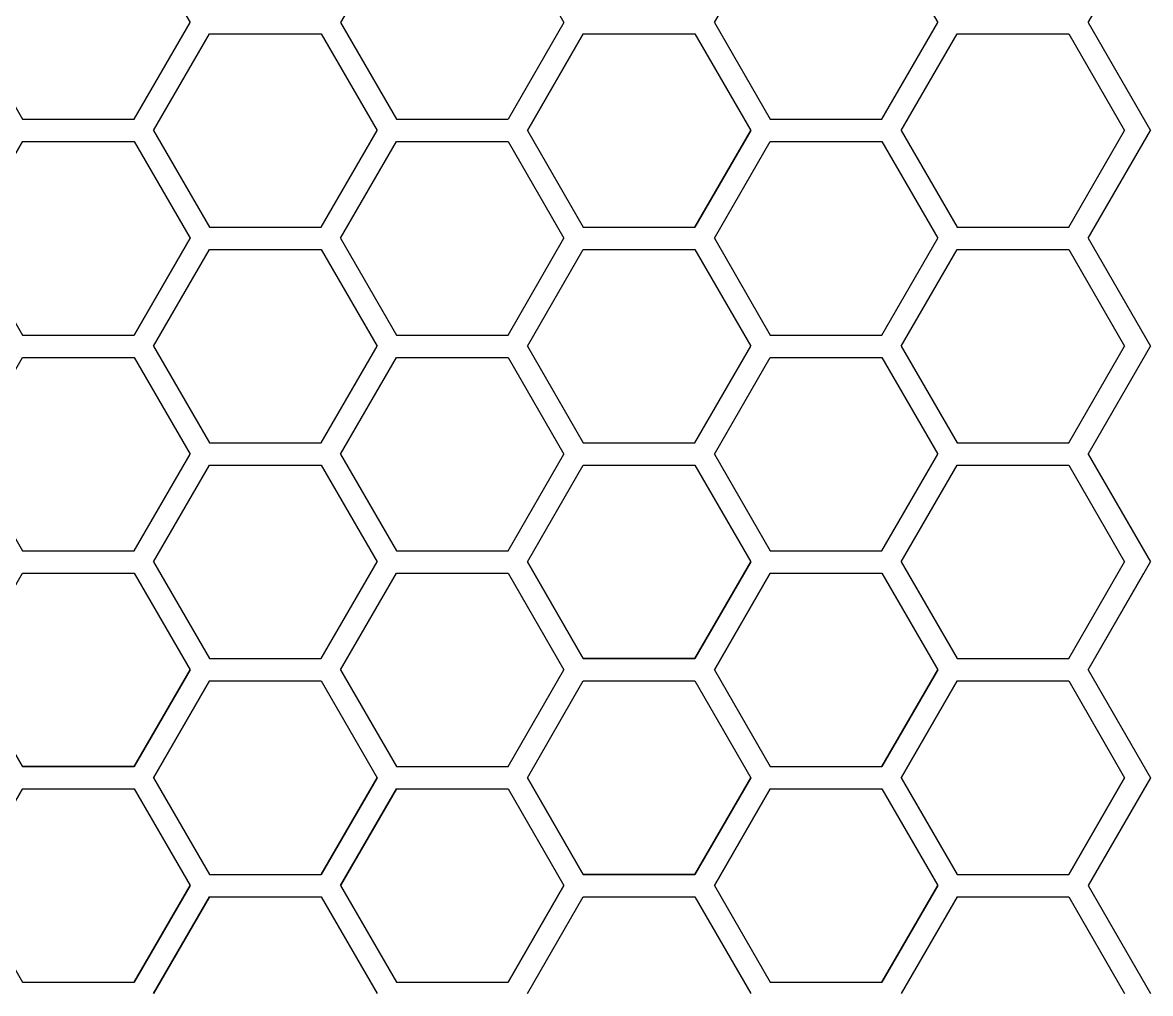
# Model space of a CAD drawing. Header units: millimetres. Extents: x 606 to 1123, y -612 to 146.
# Drawn here: x 921.5 to 1123.4, y -513.8 to -339.9 of the extents above; entities that cross this region are included whole.
import ezdxf

# ---------------------------------------------------------------- set-up
doc = ezdxf.new("R2010")
doc.units = ezdxf.units.MM
doc.layers.get('0').update_dxf_attribs({"linetype": 'CONTINUOUS', "lineweight": 25})

msp = doc.modelspace()

# ---------------------------------------------------------------- linework, layer by layer
for p, q in [((1112.25, -339.95), (1123.41, -320.63)), ((941.47, -322.63), (951.47, -339.95)), ((941.47, -322.63), (951.47, -339.95)), ((941.47, -322.63), (951.47, -339.95)), ((988.4, -322.63), (978.4, -339.95)), ((988.4, -322.63), (978.4, -339.95)), ((988.4, -322.63), (978.4, -339.95)), ((1008.4, -322.63), (1018.4, -339.95)), ((1008.4, -322.63), (1018.4, -339.95)), ((1008.4, -322.63), (1018.4, -339.95)), ((1045.33, -339.95), (1055.33, -322.63)), ((1045.33, -339.95), (1055.33, -322.63)), ((1045.33, -339.95), (1055.33, -322.63)), ((1075.33, -322.63), (1085.33, -339.95)), ((1075.33, -322.63), (1085.33, -339.95)), ((1075.33, -322.63), (1085.33, -339.95)), ((911.47, -339.95), (921.47, -357.27)), ((911.47, -339.95), (921.47, -357.27)), ((911.47, -339.95), (921.47, -357.27)), ((911.47, -339.95), (921.47, -357.27)), ((911.47, -339.95), (921.47, -357.27)), ((911.47, -339.95), (921.47, -357.27)), ((941.47, -357.27), (951.47, -339.95)), ((941.47, -357.27), (951.47, -339.95)), ((941.47, -357.27), (951.47, -339.95)), ((941.47, -357.27), (951.47, -339.95)), ((941.47, -357.27), (951.47, -339.95)), ((941.47, -357.27), (951.47, -339.95)), ((978.4, -339.95), (988.4, -357.27)), ((978.4, -339.95), (988.4, -357.27)), ((978.4, -339.95), (988.4, -357.27)), ((1018.4, -339.95), (1008.4, -357.27)), ((1018.4, -339.95), (1008.4, -357.27)), ((1018.4, -339.95), (1008.4, -357.27)), ((1045.33, -339.95), (1055.33, -357.27)), ((1045.33, -339.95), (1055.33, -357.27)), ((1045.33, -339.95), (1055.33, -357.27)), ((1045.33, -339.95), (1055.33, -357.27)), ((1045.33, -339.95), (1055.33, -357.27)), ((1045.33, -339.95), (1055.33, -357.27)), ((1075.33, -357.27), (1085.33, -339.95)), ((1075.33, -357.27), (1085.33, -339.95)), ((1075.33, -357.27), (1085.33, -339.95)), ((1075.33, -357.27), (1085.33, -339.95)), ((1075.33, -357.27), (1085.33, -339.95)), ((1075.33, -357.27), (1085.33, -339.95)), ((1112.25, -339.95), (1123.41, -359.27)), ((944.93, -359.27), (954.93, -341.95)), ((944.93, -359.27), (954.93, -341.95)), ((944.93, -359.27), (954.93, -341.95)), ((954.93, -341.95), (974.93, -341.95)), ((954.93, -341.95), (974.93, -341.95)), ((954.93, -341.95), (974.93, -341.95)), ((974.93, -341.95), (984.93, -359.27)), ((974.93, -341.95), (984.93, -359.27)), ((974.93, -341.95), (984.93, -359.27)), ((1021.86, -341.95), (1011.86, -359.27)), ((1011.86, -359.27), (1021.86, -341.95)), ((1011.86, -359.27), (1021.86, -341.95)), ((1021.86, -341.95), (1011.86, -359.27)), ((1011.86, -359.27), (1021.86, -341.95)), ((1011.86, -359.27), (1021.86, -341.95)), ((1021.86, -341.95), (1011.86, -359.27)), ((1011.86, -359.27), (1021.86, -341.95)), ((1011.86, -359.27), (1021.86, -341.95)), ((1021.86, -341.95), (1041.86, -341.95)), ((1021.86, -341.95), (1041.86, -341.95)), ((1021.86, -341.95), (1041.86, -341.95)), ((1021.86, -341.95), (1041.86, -341.95)), ((1021.86, -341.95), (1041.86, -341.95)), ((1021.86, -341.95), (1041.86, -341.95)), ((1021.86, -341.95), (1041.86, -341.95)), ((1021.86, -341.95), (1041.86, -341.95)), ((1021.86, -341.95), (1041.86, -341.95)), ((1041.86, -341.95), (1051.86, -359.27)), ((1041.86, -341.95), (1051.86, -359.27)), ((1041.86, -341.95), (1051.86, -359.27)), ((1041.86, -341.95), (1051.86, -359.27)), ((1041.86, -341.95), (1051.86, -359.27)), ((1041.86, -341.95), (1051.86, -359.27)), ((1041.86, -341.95), (1051.86, -359.27)), ((1041.86, -341.95), (1051.86, -359.27)), ((1041.86, -341.95), (1051.86, -359.27)), ((1078.79, -359.27), (1088.79, -341.95)), ((1078.79, -359.27), (1088.79, -341.95)), ((1078.79, -359.27), (1088.79, -341.95)), ((1078.79, -359.27), (1088.79, -341.95)), ((1078.79, -359.27), (1088.79, -341.95)), ((1078.79, -359.27), (1088.79, -341.95)), ((1088.79, -341.95), (1108.79, -341.95)), ((1088.79, -341.95), (1108.79, -341.95)), ((1088.79, -341.95), (1108.79, -341.95)), ((1088.79, -341.95), (1108.79, -341.95)), ((1088.79, -341.95), (1108.79, -341.95)), ((1088.79, -341.95), (1108.79, -341.95)), ((1108.79, -341.95), (1118.79, -359.27)), ((1108.79, -341.95), (1118.79, -359.27)), ((1108.79, -341.95), (1118.79, -359.27)), ((1108.79, -341.95), (1118.79, -359.27)), ((1108.79, -341.95), (1118.79, -359.27)), ((1108.79, -341.95), (1118.79, -359.27)), ((921.47, -357.27), (941.47, -357.27)), ((921.47, -357.27), (941.47, -357.27)), ((921.47, -357.27), (941.47, -357.27)), ((921.47, -357.27), (941.47, -357.27)), ((921.47, -357.27), (941.47, -357.27)), ((921.47, -357.27), (941.47, -357.27)), ((988.4, -357.27), (1008.4, -357.27)), ((988.4, -357.27), (1008.4, -357.27)), ((988.4, -357.27), (1008.4, -357.27)), ((1055.33, -357.27), (1075.33, -357.27)), ((1055.33, -357.27), (1075.33, -357.27)), ((1055.33, -357.27), (1075.33, -357.27)), ((1055.33, -357.27), (1075.33, -357.27)), ((1055.33, -357.27), (1075.33, -357.27)), ((1055.33, -357.27), (1075.33, -357.27)), ((944.93, -359.27), (954.93, -376.59)), ((944.93, -359.27), (954.93, -376.59)), ((944.93, -359.27), (954.93, -376.59)), ((974.93, -376.59), (984.93, -359.27)), ((974.93, -376.59), (984.93, -359.27)), ((974.93, -376.59), (984.93, -359.27)), ((1011.86, -359.27), (1021.86, -376.59)), ((1011.86, -359.27), (1021.86, -376.59)), ((1011.86, -359.27), (1021.86, -376.59)), ((1011.86, -359.27), (1021.86, -376.59)), ((1011.86, -359.27), (1021.86, -376.59)), ((1011.86, -359.27), (1021.86, -376.59)), ((1011.86, -359.27), (1021.86, -376.59)), ((1011.86, -359.27), (1021.86, -376.59)), ((1011.86, -359.27), (1021.86, -376.59)), ((1051.86, -359.27), (1041.86, -376.59)), ((1041.86, -376.59), (1051.86, -359.27)), ((1041.86, -376.59), (1051.86, -359.27)), ((1051.86, -359.27), (1041.86, -376.59)), ((1041.86, -376.59), (1051.86, -359.27)), ((1041.86, -376.59), (1051.86, -359.27)), ((1051.86, -359.27), (1041.86, -376.59)), ((1041.86, -376.59), (1051.86, -359.27)), ((1041.86, -376.59), (1051.86, -359.27)), ((1078.79, -359.27), (1088.79, -376.59)), ((1078.79, -359.27), (1088.79, -376.59)), ((1078.79, -359.27), (1088.79, -376.59)), ((1078.79, -359.27), (1088.79, -376.59)), ((1078.79, -359.27), (1088.79, -376.59)), ((1078.79, -359.27), (1088.79, -376.59)), ((1108.79, -376.59), (1118.79, -359.27)), ((1108.79, -376.59), (1118.79, -359.27)), ((1108.79, -376.59), (1118.79, -359.27)), ((1108.79, -376.59), (1118.79, -359.27)), ((1108.79, -376.59), (1118.79, -359.27)), ((1108.79, -376.59), (1118.79, -359.27)), ((1112.25, -378.59), (1123.41, -359.27)), ((921.47, -361.27), (911.47, -378.59)), ((911.47, -378.59), (921.47, -361.27)), ((911.47, -378.59), (921.47, -361.27)), ((921.47, -361.27), (911.47, -378.59)), ((911.47, -378.59), (921.47, -361.27)), ((911.47, -378.59), (921.47, -361.27)), ((921.47, -361.27), (911.47, -378.59)), ((911.47, -378.59), (921.47, -361.27)), ((911.47, -378.59), (921.47, -361.27)), ((921.47, -361.27), (941.47, -361.27)), ((921.47, -361.27), (941.47, -361.27)), ((921.47, -361.27), (941.47, -361.27)), ((921.47, -361.27), (941.47, -361.27)), ((921.47, -361.27), (941.47, -361.27)), ((921.47, -361.27), (941.47, -361.27)), ((921.47, -361.27), (941.47, -361.27)), ((921.47, -361.27), (941.47, -361.27)), ((921.47, -361.27), (941.47, -361.27)), ((941.47, -361.27), (951.47, -378.59)), ((941.47, -361.27), (951.47, -378.59)), ((941.47, -361.27), (951.47, -378.59)), ((941.47, -361.27), (951.47, -378.59)), ((941.47, -361.27), (951.47, -378.59)), ((941.47, -361.27), (951.47, -378.59)), ((941.47, -361.27), (951.47, -378.59)), ((941.47, -361.27), (951.47, -378.59)), ((941.47, -361.27), (951.47, -378.59)), ((978.4, -378.59), (988.4, -361.27)), ((978.4, -378.59), (988.4, -361.27)), ((978.4, -378.59), (988.4, -361.27)), ((978.4, -378.59), (988.4, -361.27)), ((978.4, -378.59), (988.4, -361.27)), ((978.4, -378.59), (988.4, -361.27)), ((988.4, -361.27), (1008.4, -361.27)), ((988.4, -361.27), (1008.4, -361.27)), ((988.4, -361.27), (1008.4, -361.27)), ((988.4, -361.27), (1008.4, -361.27)), ((988.4, -361.27), (1008.4, -361.27)), ((988.4, -361.27), (1008.4, -361.27)), ((1008.4, -361.27), (1018.4, -378.59)), ((1008.4, -361.27), (1018.4, -378.59)), ((1008.4, -361.27), (1018.4, -378.59)), ((1008.4, -361.27), (1018.4, -378.59)), ((1008.4, -361.27), (1018.4, -378.59)), ((1008.4, -361.27), (1018.4, -378.59)), ((1045.33, -378.59), (1055.33, -361.27)), ((1045.33, -378.59), (1055.33, -361.27)), ((1045.33, -378.59), (1055.33, -361.27)), ((1045.33, -378.59), (1055.33, -361.27)), ((1045.33, -378.59), (1055.33, -361.27)), ((1045.33, -378.59), (1055.33, -361.27)), ((1055.33, -361.27), (1075.33, -361.27)), ((1055.33, -361.27), (1075.33, -361.27)), ((1055.33, -361.27), (1075.33, -361.27)), ((1055.33, -361.27), (1075.33, -361.27)), ((1055.33, -361.27), (1075.33, -361.27)), ((1055.33, -361.27), (1075.33, -361.27)), ((1075.33, -361.27), (1085.33, -378.59)), ((1075.33, -361.27), (1085.33, -378.59)), ((1075.33, -361.27), (1085.33, -378.59)), ((1075.33, -361.27), (1085.33, -378.59)), ((1075.33, -361.27), (1085.33, -378.59)), ((1075.33, -361.27), (1085.33, -378.59)), ((954.93, -376.59), (974.93, -376.59)), ((954.93, -376.59), (974.93, -376.59)), ((954.93, -376.59), (974.93, -376.59)), ((1021.86, -376.59), (1041.86, -376.59)), ((1021.86, -376.59), (1041.86, -376.59)), ((1021.86, -376.59), (1041.86, -376.59)), ((1021.86, -376.59), (1041.86, -376.59)), ((1021.86, -376.59), (1041.86, -376.59)), ((1021.86, -376.59), (1041.86, -376.59)), ((1021.86, -376.59), (1041.86, -376.59)), ((1021.86, -376.59), (1041.86, -376.59)), ((1021.86, -376.59), (1041.86, -376.59)), ((1088.79, -376.59), (1108.79, -376.59)), ((1088.79, -376.59), (1108.79, -376.59)), ((1088.79, -376.59), (1108.79, -376.59)), ((1088.79, -376.59), (1108.79, -376.59)), ((1088.79, -376.59), (1108.79, -376.59)), ((1088.79, -376.59), (1108.79, -376.59)), ((911.47, -378.59), (921.47, -395.91)), ((911.47, -378.59), (921.47, -395.91)), ((911.47, -378.59), (921.47, -395.91)), ((911.47, -378.59), (921.47, -395.91)), ((911.47, -378.59), (921.47, -395.91)), ((911.47, -378.59), (921.47, -395.91)), ((911.47, -378.59), (921.47, -395.91)), ((911.47, -378.59), (921.47, -395.91)), ((911.47, -378.59), (921.47, -395.91)), ((951.47, -378.59), (941.47, -395.91)), ((941.47, -395.91), (951.47, -378.59)), ((941.47, -395.91), (951.47, -378.59)), ((951.47, -378.59), (941.47, -395.91)), ((941.47, -395.91), (951.47, -378.59)), ((941.47, -395.91), (951.47, -378.59)), ((951.47, -378.59), (941.47, -395.91)), ((941.47, -395.91), (951.47, -378.59)), ((941.47, -395.91), (951.47, -378.59)), ((978.4, -378.59), (988.4, -395.91)), ((978.4, -378.59), (988.4, -395.91)), ((978.4, -378.59), (988.4, -395.91)), ((978.4, -378.59), (988.4, -395.91)), ((978.4, -378.59), (988.4, -395.91)), ((978.4, -378.59), (988.4, -395.91)), ((1008.4, -395.91), (1018.4, -378.59)), ((1008.4, -395.91), (1018.4, -378.59)), ((1008.4, -395.91), (1018.4, -378.59)), ((1008.4, -395.91), (1018.4, -378.59)), ((1008.4, -395.91), (1018.4, -378.59)), ((1008.4, -395.91), (1018.4, -378.59)), ((1045.33, -378.59), (1055.33, -395.91)), ((1045.33, -378.59), (1055.33, -395.91)), ((1045.33, -378.59), (1055.33, -395.91)), ((1045.33, -378.59), (1055.33, -395.91)), ((1045.33, -378.59), (1055.33, -395.91)), ((1045.33, -378.59), (1055.33, -395.91)), ((1075.33, -395.91), (1085.33, -378.59)), ((1075.33, -395.91), (1085.33, -378.59)), ((1075.33, -395.91), (1085.33, -378.59)), ((1075.33, -395.91), (1085.33, -378.59)), ((1075.33, -395.91), (1085.33, -378.59)), ((1075.33, -395.91), (1085.33, -378.59)), ((1112.25, -378.59), (1123.41, -397.91)), ((944.93, -397.91), (954.93, -380.59)), ((944.93, -397.91), (954.93, -380.59)), ((944.93, -397.91), (954.93, -380.59)), ((944.93, -397.91), (954.93, -380.59)), ((944.93, -397.91), (954.93, -380.59)), ((944.93, -397.91), (954.93, -380.59)), ((944.93, -397.91), (954.93, -380.59)), ((944.93, -397.91), (954.93, -380.59)), ((944.93, -397.91), (954.93, -380.59)), ((954.93, -380.59), (974.93, -380.59)), ((954.93, -380.59), (974.93, -380.59)), ((954.93, -380.59), (974.93, -380.59)), ((954.93, -380.59), (974.93, -380.59)), ((954.93, -380.59), (974.93, -380.59)), ((954.93, -380.59), (974.93, -380.59)), ((954.93, -380.59), (974.93, -380.59)), ((954.93, -380.59), (974.93, -380.59)), ((954.93, -380.59), (974.93, -380.59)), ((974.93, -380.59), (984.93, -397.91)), ((974.93, -380.59), (984.93, -397.91)), ((974.93, -380.59), (984.93, -397.91)), ((974.93, -380.59), (984.93, -397.91)), ((974.93, -380.59), (984.93, -397.91)), ((974.93, -380.59), (984.93, -397.91)), ((974.93, -380.59), (984.93, -397.91)), ((974.93, -380.59), (984.93, -397.91)), ((974.93, -380.59), (984.93, -397.91)), ((1011.86, -397.91), (1021.86, -380.59)), ((1011.86, -397.91), (1021.86, -380.59)), ((1011.86, -397.91), (1021.86, -380.59)), ((1011.86, -397.91), (1021.86, -380.59)), ((1011.86, -397.91), (1021.86, -380.59)), ((1011.86, -397.91), (1021.86, -380.59)), ((1021.86, -380.59), (1041.86, -380.59)), ((1021.86, -380.59), (1041.86, -380.59)), ((1021.86, -380.59), (1041.86, -380.59)), ((1021.86, -380.59), (1041.86, -380.59)), ((1021.86, -380.59), (1041.86, -380.59)), ((1021.86, -380.59), (1041.86, -380.59)), ((1041.86, -380.59), (1051.86, -397.91)), ((1041.86, -380.59), (1051.86, -397.91)), ((1041.86, -380.59), (1051.86, -397.91)), ((1041.86, -380.59), (1051.86, -397.91)), ((1041.86, -380.59), (1051.86, -397.91)), ((1041.86, -380.59), (1051.86, -397.91)), ((1078.79, -397.91), (1088.79, -380.59)), ((1078.79, -397.91), (1088.79, -380.59)), ((1078.79, -397.91), (1088.79, -380.59)), ((1078.79, -397.91), (1088.79, -380.59)), ((1078.79, -397.91), (1088.79, -380.59)), ((1078.79, -397.91), (1088.79, -380.59)), ((1078.79, -397.91), (1088.79, -380.59)), ((1078.79, -397.91), (1088.79, -380.59)), ((1078.79, -397.91), (1088.79, -380.59)), ((1088.79, -380.59), (1108.79, -380.59)), ((1088.79, -380.59), (1108.79, -380.59)), ((1088.79, -380.59), (1108.79, -380.59)), ((1088.79, -380.59), (1108.79, -380.59)), ((1088.79, -380.59), (1108.79, -380.59)), ((1088.79, -380.59), (1108.79, -380.59)), ((1088.79, -380.59), (1108.79, -380.59)), ((1088.79, -380.59), (1108.79, -380.59)), ((1088.79, -380.59), (1108.79, -380.59)), ((1108.79, -380.59), (1118.79, -397.91)), ((1108.79, -380.59), (1118.79, -397.91)), ((1108.79, -380.59), (1118.79, -397.91)), ((1108.79, -380.59), (1118.79, -397.91)), ((1108.79, -380.59), (1118.79, -397.91)), ((1108.79, -380.59), (1118.79, -397.91)), ((1108.79, -380.59), (1118.79, -397.91)), ((1108.79, -380.59), (1118.79, -397.91)), ((1108.79, -380.59), (1118.79, -397.91)), ((921.47, -395.91), (941.47, -395.91)), ((921.47, -395.91), (941.47, -395.91)), ((921.47, -395.91), (941.47, -395.91)), ((921.47, -395.91), (941.47, -395.91)), ((921.47, -395.91), (941.47, -395.91)), ((921.47, -395.91), (941.47, -395.91)), ((921.47, -395.91), (941.47, -395.91)), ((921.47, -395.91), (941.47, -395.91)), ((921.47, -395.91), (941.47, -395.91)), ((988.4, -395.91), (1008.4, -395.91)), ((988.4, -395.91), (1008.4, -395.91)), ((988.4, -395.91), (1008.4, -395.91)), ((988.4, -395.91), (1008.4, -395.91)), ((988.4, -395.91), (1008.4, -395.91)), ((988.4, -395.91), (1008.4, -395.91)), ((1055.33, -395.91), (1075.33, -395.91)), ((1055.33, -395.91), (1075.33, -395.91)), ((1055.33, -395.91), (1075.33, -395.91)), ((1055.33, -395.91), (1075.33, -395.91)), ((1055.33, -395.91), (1075.33, -395.91)), ((1055.33, -395.91), (1075.33, -395.91)), ((944.93, -397.91), (954.93, -415.23)), ((944.93, -397.91), (954.93, -415.23)), ((944.93, -397.91), (954.93, -415.23)), ((944.93, -397.91), (954.93, -415.23)), ((944.93, -397.91), (954.93, -415.23)), ((944.93, -397.91), (954.93, -415.23)), ((944.93, -397.91), (954.93, -415.23)), ((944.93, -397.91), (954.93, -415.23)), ((944.93, -397.91), (954.93, -415.23)), ((974.93, -415.23), (984.93, -397.91)), ((974.93, -415.23), (984.93, -397.91)), ((974.93, -415.23), (984.93, -397.91)), ((974.93, -415.23), (984.93, -397.91)), ((974.93, -415.23), (984.93, -397.91)), ((974.93, -415.23), (984.93, -397.91)), ((974.93, -415.23), (984.93, -397.91)), ((974.93, -415.23), (984.93, -397.91)), ((974.93, -415.23), (984.93, -397.91)), ((1011.86, -397.91), (1021.86, -415.23)), ((1011.86, -397.91), (1021.86, -415.23)), ((1011.86, -397.91), (1021.86, -415.23)), ((1011.86, -397.91), (1021.86, -415.23)), ((1011.86, -397.91), (1021.86, -415.23)), ((1011.86, -397.91), (1021.86, -415.23)), ((1041.86, -415.23), (1051.86, -397.91)), ((1041.86, -415.23), (1051.86, -397.91)), ((1041.86, -415.23), (1051.86, -397.91)), ((1041.86, -415.23), (1051.86, -397.91)), ((1041.86, -415.23), (1051.86, -397.91)), ((1041.86, -415.23), (1051.86, -397.91)), ((1078.79, -397.91), (1088.79, -415.23)), ((1078.79, -397.91), (1088.79, -415.23)), ((1078.79, -397.91), (1088.79, -415.23)), ((1078.79, -397.91), (1088.79, -415.23)), ((1078.79, -397.91), (1088.79, -415.23)), ((1078.79, -397.91), (1088.79, -415.23)), ((1078.79, -397.91), (1088.79, -415.23)), ((1078.79, -397.91), (1088.79, -415.23)), ((1078.79, -397.91), (1088.79, -415.23)), ((1108.79, -415.23), (1118.79, -397.91)), ((1108.79, -415.23), (1118.79, -397.91)), ((1108.79, -415.23), (1118.79, -397.91)), ((1108.79, -415.23), (1118.79, -397.91)), ((1108.79, -415.23), (1118.79, -397.91)), ((1108.79, -415.23), (1118.79, -397.91)), ((1108.79, -415.23), (1118.79, -397.91)), ((1108.79, -415.23), (1118.79, -397.91)), ((1108.79, -415.23), (1118.79, -397.91)), ((1112.25, -417.23), (1123.41, -397.91)), ((911.47, -417.23), (921.47, -399.91)), ((911.47, -417.23), (921.47, -399.91)), ((911.47, -417.23), (921.47, -399.91)), ((911.47, -417.23), (921.47, -399.91)), ((911.47, -417.23), (921.47, -399.91)), ((911.47, -417.23), (921.47, -399.91)), ((921.47, -399.91), (941.47, -399.91)), ((921.47, -399.91), (941.47, -399.91)), ((921.47, -399.91), (941.47, -399.91)), ((921.47, -399.91), (941.47, -399.91)), ((921.47, -399.91), (941.47, -399.91)), ((921.47, -399.91), (941.47, -399.91)), ((941.47, -399.91), (951.47, -417.23)), ((941.47, -399.91), (951.47, -417.23)), ((941.47, -399.91), (951.47, -417.23)), ((941.47, -399.91), (951.47, -417.23)), ((941.47, -399.91), (951.47, -417.23)), ((941.47, -399.91), (951.47, -417.23)), ((978.4, -417.23), (988.4, -399.91)), ((978.4, -417.23), (988.4, -399.91)), ((978.4, -417.23), (988.4, -399.91)), ((978.4, -417.23), (988.4, -399.91)), ((978.4, -417.23), (988.4, -399.91)), ((978.4, -417.23), (988.4, -399.91)), ((978.4, -417.23), (988.4, -399.91)), ((978.4, -417.23), (988.4, -399.91)), ((978.4, -417.23), (988.4, -399.91)), ((988.4, -399.91), (1008.4, -399.91)), ((988.4, -399.91), (1008.4, -399.91)), ((988.4, -399.91), (1008.4, -399.91)), ((988.4, -399.91), (1008.4, -399.91)), ((988.4, -399.91), (1008.4, -399.91)), ((988.4, -399.91), (1008.4, -399.91)), ((988.4, -399.91), (1008.4, -399.91)), ((988.4, -399.91), (1008.4, -399.91)), ((988.4, -399.91), (1008.4, -399.91)), ((1008.4, -399.91), (1018.4, -417.23)), ((1008.4, -399.91), (1018.4, -417.23)), ((1008.4, -399.91), (1018.4, -417.23)), ((1008.4, -399.91), (1018.4, -417.23)), ((1008.4, -399.91), (1018.4, -417.23)), ((1008.4, -399.91), (1018.4, -417.23)), ((1008.4, -399.91), (1018.4, -417.23)), ((1008.4, -399.91), (1018.4, -417.23)), ((1008.4, -399.91), (1018.4, -417.23)), ((1045.33, -417.23), (1055.33, -399.91)), ((1045.33, -417.23), (1055.33, -399.91)), ((1045.33, -417.23), (1055.33, -399.91)), ((1045.33, -417.23), (1055.33, -399.91)), ((1045.33, -417.23), (1055.33, -399.91)), ((1045.33, -417.23), (1055.33, -399.91)), ((1055.33, -399.91), (1075.33, -399.91)), ((1055.33, -399.91), (1075.33, -399.91)), ((1055.33, -399.91), (1075.33, -399.91)), ((1055.33, -399.91), (1075.33, -399.91)), ((1055.33, -399.91), (1075.33, -399.91)), ((1055.33, -399.91), (1075.33, -399.91)), ((1075.33, -399.91), (1085.33, -417.23)), ((1075.33, -399.91), (1085.33, -417.23)), ((1075.33, -399.91), (1085.33, -417.23)), ((1075.33, -399.91), (1085.33, -417.23)), ((1075.33, -399.91), (1085.33, -417.23)), ((1075.33, -399.91), (1085.33, -417.23)), ((954.93, -415.23), (974.93, -415.23)), ((954.93, -415.23), (974.93, -415.23)), ((954.93, -415.23), (974.93, -415.23)), ((954.93, -415.23), (974.93, -415.23)), ((954.93, -415.23), (974.93, -415.23)), ((954.93, -415.23), (974.93, -415.23)), ((954.93, -415.23), (974.93, -415.23)), ((954.93, -415.23), (974.93, -415.23)), ((954.93, -415.23), (974.93, -415.23)), ((1021.86, -415.23), (1041.86, -415.23)), ((1021.86, -415.23), (1041.86, -415.23)), ((1021.86, -415.23), (1041.86, -415.23)), ((1021.86, -415.23), (1041.86, -415.23)), ((1021.86, -415.23), (1041.86, -415.23)), ((1021.86, -415.23), (1041.86, -415.23)), ((1021.86, -415.23), (1041.86, -415.23)), ((1021.86, -415.23), (1041.86, -415.23)), ((1021.86, -415.23), (1041.86, -415.23)), ((1021.86, -415.23), (1041.86, -415.23)), ((1021.86, -415.23), (1041.86, -415.23)), ((1021.86, -415.23), (1041.86, -415.23)), ((1088.79, -415.23), (1108.79, -415.23)), ((1088.79, -415.23), (1108.79, -415.23)), ((1088.79, -415.23), (1108.79, -415.23)), ((1088.79, -415.23), (1108.79, -415.23)), ((1088.79, -415.23), (1108.79, -415.23)), ((1088.79, -415.23), (1108.79, -415.23)), ((1088.79, -415.23), (1108.79, -415.23)), ((1088.79, -415.23), (1108.79, -415.23)), ((1088.79, -415.23), (1108.79, -415.23)), ((911.47, -417.23), (921.47, -434.55)), ((911.47, -417.23), (921.47, -434.55)), ((911.47, -417.23), (921.47, -434.55)), ((911.47, -417.23), (921.47, -434.55)), ((911.47, -417.23), (921.47, -434.55)), ((911.47, -417.23), (921.47, -434.55)), ((941.47, -434.55), (951.47, -417.23)), ((941.47, -434.55), (951.47, -417.23)), ((941.47, -434.55), (951.47, -417.23)), ((941.47, -434.55), (951.47, -417.23)), ((941.47, -434.55), (951.47, -417.23)), ((941.47, -434.55), (951.47, -417.23)), ((978.4, -417.23), (988.4, -434.55)), ((978.4, -417.23), (988.4, -434.55)), ((978.4, -417.23), (988.4, -434.55)), ((978.4, -417.23), (988.4, -434.55)), ((978.4, -417.23), (988.4, -434.55)), ((978.4, -417.23), (988.4, -434.55)), ((978.4, -417.23), (988.4, -434.55)), ((978.4, -417.23), (988.4, -434.55)), ((978.4, -417.23), (988.4, -434.55)), ((1008.4, -434.55), (1018.4, -417.23)), ((1008.4, -434.55), (1018.4, -417.23)), ((1008.4, -434.55), (1018.4, -417.23)), ((1008.4, -434.55), (1018.4, -417.23)), ((1008.4, -434.55), (1018.4, -417.23)), ((1008.4, -434.55), (1018.4, -417.23)), ((1008.4, -434.55), (1018.4, -417.23)), ((1008.4, -434.55), (1018.4, -417.23)), ((1008.4, -434.55), (1018.4, -417.23)), ((1045.33, -417.23), (1055.33, -434.55)), ((1045.33, -417.23), (1055.33, -434.55)), ((1045.33, -417.23), (1055.33, -434.55)), ((1045.33, -417.23), (1055.33, -434.55)), ((1045.33, -417.23), (1055.33, -434.55)), ((1045.33, -417.23), (1055.33, -434.55)), ((1075.33, -434.55), (1085.33, -417.23)), ((1075.33, -434.55), (1085.33, -417.23)), ((1075.33, -434.55), (1085.33, -417.23)), ((1075.33, -434.55), (1085.33, -417.23)), ((1075.33, -434.55), (1085.33, -417.23)), ((1075.33, -434.55), (1085.33, -417.23)), ((1112.25, -417.23), (1123.41, -436.55)), ((944.93, -436.55), (954.93, -419.23)), ((944.93, -436.55), (954.93, -419.23)), ((944.93, -436.55), (954.93, -419.23)), ((944.93, -436.55), (954.93, -419.23)), ((944.93, -436.55), (954.93, -419.23)), ((944.93, -436.55), (954.93, -419.23)), ((944.93, -436.55), (954.93, -419.23)), ((944.93, -436.55), (954.93, -419.23)), ((944.93, -436.55), (954.93, -419.23)), ((944.93, -436.55), (954.93, -419.23)), ((944.93, -436.55), (954.93, -419.23)), ((944.93, -436.55), (954.93, -419.23)), ((954.93, -419.23), (974.93, -419.23)), ((954.93, -419.23), (974.93, -419.23)), ((954.93, -419.23), (974.93, -419.23)), ((954.93, -419.23), (974.93, -419.23)), ((954.93, -419.23), (974.93, -419.23)), ((954.93, -419.23), (974.93, -419.23)), ((954.93, -419.23), (974.93, -419.23)), ((954.93, -419.23), (974.93, -419.23)), ((954.93, -419.23), (974.93, -419.23)), ((954.93, -419.23), (974.93, -419.23)), ((954.93, -419.23), (974.93, -419.23)), ((954.93, -419.23), (974.93, -419.23)), ((974.93, -419.23), (984.93, -436.55)), ((974.93, -419.23), (984.93, -436.55)), ((974.93, -419.23), (984.93, -436.55)), ((974.93, -419.23), (984.93, -436.55)), ((974.93, -419.23), (984.93, -436.55)), ((974.93, -419.23), (984.93, -436.55)), ((974.93, -419.23), (984.93, -436.55)), ((974.93, -419.23), (984.93, -436.55)), ((974.93, -419.23), (984.93, -436.55)), ((974.93, -419.23), (984.93, -436.55)), ((974.93, -419.23), (984.93, -436.55)), ((974.93, -419.23), (984.93, -436.55)), ((1011.86, -436.55), (1021.86, -419.23)), ((1011.86, -436.55), (1021.86, -419.23)), ((1011.86, -436.55), (1021.86, -419.23)), ((1011.86, -436.55), (1021.86, -419.23)), ((1011.86, -436.55), (1021.86, -419.23)), ((1011.86, -436.55), (1021.86, -419.23)), ((1021.86, -419.23), (1041.86, -419.23)), ((1021.86, -419.23), (1041.86, -419.23)), ((1021.86, -419.23), (1041.86, -419.23)), ((1021.86, -419.23), (1041.86, -419.23)), ((1021.86, -419.23), (1041.86, -419.23)), ((1021.86, -419.23), (1041.86, -419.23)), ((1021.86, -419.23), (1041.86, -419.23)), ((1021.86, -419.23), (1041.86, -419.23)), ((1021.86, -419.23), (1041.86, -419.23)), ((1041.86, -419.23), (1051.86, -436.55)), ((1041.86, -419.23), (1051.86, -436.55)), ((1041.86, -419.23), (1051.86, -436.55)), ((1041.86, -419.23), (1051.86, -436.55)), ((1041.86, -419.23), (1051.86, -436.55)), ((1041.86, -419.23), (1051.86, -436.55)), ((1078.79, -436.55), (1088.79, -419.23)), ((1078.79, -436.55), (1088.79, -419.23)), ((1078.79, -436.55), (1088.79, -419.23)), ((1078.79, -436.55), (1088.79, -419.23)), ((1078.79, -436.55), (1088.79, -419.23)), ((1078.79, -436.55), (1088.79, -419.23)), ((1078.79, -436.55), (1088.79, -419.23)), ((1078.79, -436.55), (1088.79, -419.23)), ((1078.79, -436.55), (1088.79, -419.23)), ((1088.79, -419.23), (1108.79, -419.23)), ((1088.79, -419.23), (1108.79, -419.23)), ((1088.79, -419.23), (1108.79, -419.23)), ((1088.79, -419.23), (1108.79, -419.23)), ((1088.79, -419.23), (1108.79, -419.23)), ((1088.79, -419.23), (1108.79, -419.23)), ((1088.79, -419.23), (1108.79, -419.23)), ((1088.79, -419.23), (1108.79, -419.23)), ((1088.79, -419.23), (1108.79, -419.23)), ((1108.79, -419.23), (1118.79, -436.55)), ((1108.79, -419.23), (1118.79, -436.55)), ((1108.79, -419.23), (1118.79, -436.55)), ((1108.79, -419.23), (1118.79, -436.55)), ((1108.79, -419.23), (1118.79, -436.55)), ((1108.79, -419.23), (1118.79, -436.55)), ((1108.79, -419.23), (1118.79, -436.55)), ((1108.79, -419.23), (1118.79, -436.55)), ((1108.79, -419.23), (1118.79, -436.55)), ((921.47, -434.55), (941.47, -434.55)), ((921.47, -434.55), (941.47, -434.55)), ((921.47, -434.55), (941.47, -434.55)), ((921.47, -434.55), (941.47, -434.55)), ((921.47, -434.55), (941.47, -434.55)), ((921.47, -434.55), (941.47, -434.55)), ((921.47, -434.55), (941.47, -434.55)), ((921.47, -434.55), (941.47, -434.55)), ((921.47, -434.55), (941.47, -434.55)), ((921.47, -434.55), (941.47, -434.55)), ((921.47, -434.55), (941.47, -434.55)), ((921.47, -434.55), (941.47, -434.55)), ((988.4, -434.55), (1008.4, -434.55)), ((988.4, -434.55), (1008.4, -434.55)), ((988.4, -434.55), (1008.4, -434.55)), ((988.4, -434.55), (1008.4, -434.55)), ((988.4, -434.55), (1008.4, -434.55)), ((988.4, -434.55), (1008.4, -434.55)), ((988.4, -434.55), (1008.4, -434.55)), ((988.4, -434.55), (1008.4, -434.55)), ((988.4, -434.55), (1008.4, -434.55)), ((1055.33, -434.55), (1075.33, -434.55)), ((1055.33, -434.55), (1075.33, -434.55)), ((1055.33, -434.55), (1075.33, -434.55)), ((1055.33, -434.55), (1075.33, -434.55)), ((1055.33, -434.55), (1075.33, -434.55)), ((1055.33, -434.55), (1075.33, -434.55)), ((944.93, -436.55), (954.93, -453.87)), ((944.93, -436.55), (954.93, -453.87)), ((944.93, -436.55), (954.93, -453.87)), ((944.93, -436.55), (954.93, -453.87)), ((944.93, -436.55), (954.93, -453.87)), ((944.93, -436.55), (954.93, -453.87)), ((944.93, -436.55), (954.93, -453.87)), ((944.93, -436.55), (954.93, -453.87)), ((944.93, -436.55), (954.93, -453.87)), ((944.93, -436.55), (954.93, -453.87)), ((944.93, -436.55), (954.93, -453.87)), ((944.93, -436.55), (954.93, -453.87)), ((974.93, -453.87), (984.93, -436.55)), ((974.93, -453.87), (984.93, -436.55)), ((974.93, -453.87), (984.93, -436.55)), ((974.93, -453.87), (984.93, -436.55)), ((974.93, -453.87), (984.93, -436.55)), ((974.93, -453.87), (984.93, -436.55)), ((974.93, -453.87), (984.93, -436.55)), ((974.93, -453.87), (984.93, -436.55)), ((974.93, -453.87), (984.93, -436.55)), ((974.93, -453.87), (984.93, -436.55)), ((974.93, -453.87), (984.93, -436.55)), ((974.93, -453.87), (984.93, -436.55)), ((1011.86, -436.55), (1021.86, -453.87)), ((1011.86, -436.55), (1021.86, -453.87)), ((1021.86, -453.87), (1011.86, -436.55)), ((1011.86, -436.55), (1021.86, -453.87)), ((1011.86, -436.55), (1021.86, -453.87)), ((1021.86, -453.87), (1011.86, -436.55)), ((1011.86, -436.55), (1021.86, -453.87)), ((1011.86, -436.55), (1021.86, -453.87)), ((1021.86, -453.87), (1011.86, -436.55)), ((1041.86, -453.87), (1051.86, -436.55)), ((1051.86, -436.55), (1041.86, -453.87)), ((1041.86, -453.87), (1051.86, -436.55)), ((1041.86, -453.87), (1051.86, -436.55)), ((1051.86, -436.55), (1041.86, -453.87)), ((1041.86, -453.87), (1051.86, -436.55)), ((1041.86, -453.87), (1051.86, -436.55)), ((1051.86, -436.55), (1041.86, -453.87)), ((1041.86, -453.87), (1051.86, -436.55)), ((1078.79, -436.55), (1088.79, -453.87)), ((1078.79, -436.55), (1088.79, -453.87)), ((1078.79, -436.55), (1088.79, -453.87)), ((1078.79, -436.55), (1088.79, -453.87)), ((1078.79, -436.55), (1088.79, -453.87)), ((1078.79, -436.55), (1088.79, -453.87)), ((1078.79, -436.55), (1088.79, -453.87)), ((1078.79, -436.55), (1088.79, -453.87)), ((1078.79, -436.55), (1088.79, -453.87)), ((1108.79, -453.87), (1118.79, -436.55)), ((1108.79, -453.87), (1118.79, -436.55)), ((1108.79, -453.87), (1118.79, -436.55)), ((1108.79, -453.87), (1118.79, -436.55)), ((1108.79, -453.87), (1118.79, -436.55)), ((1108.79, -453.87), (1118.79, -436.55)), ((1108.79, -453.87), (1118.79, -436.55)), ((1108.79, -453.87), (1118.79, -436.55)), ((1108.79, -453.87), (1118.79, -436.55)), ((1112.25, -455.87), (1123.41, -436.55)), ((911.47, -455.87), (921.47, -438.55)), ((911.47, -455.87), (921.47, -438.55)), ((911.47, -455.87), (921.47, -438.55)), ((911.47, -455.87), (921.47, -438.55)), ((911.47, -455.87), (921.47, -438.55)), ((911.47, -455.87), (921.47, -438.55)), ((921.47, -438.55), (941.47, -438.55)), ((921.47, -438.55), (941.47, -438.55)), ((921.47, -438.55), (941.47, -438.55)), ((921.47, -438.55), (941.47, -438.55)), ((921.47, -438.55), (941.47, -438.55)), ((921.47, -438.55), (941.47, -438.55)), ((921.47, -438.55), (941.47, -438.55)), ((921.47, -438.55), (941.47, -438.55)), ((921.47, -438.55), (941.47, -438.55)), ((941.47, -438.55), (951.47, -455.87)), ((941.47, -438.55), (951.47, -455.87)), ((941.47, -438.55), (951.47, -455.87)), ((941.47, -438.55), (951.47, -455.87)), ((941.47, -438.55), (951.47, -455.87)), ((941.47, -438.55), (951.47, -455.87)), ((978.4, -455.87), (988.4, -438.55)), ((978.4, -455.87), (988.4, -438.55)), ((978.4, -455.87), (988.4, -438.55)), ((978.4, -455.87), (988.4, -438.55)), ((978.4, -455.87), (988.4, -438.55)), ((978.4, -455.87), (988.4, -438.55)), ((978.4, -455.87), (988.4, -438.55)), ((978.4, -455.87), (988.4, -438.55)), ((978.4, -455.87), (988.4, -438.55)), ((988.4, -438.55), (1008.4, -438.55)), ((988.4, -438.55), (1008.4, -438.55)), ((988.4, -438.55), (1008.4, -438.55)), ((988.4, -438.55), (1008.4, -438.55)), ((988.4, -438.55), (1008.4, -438.55)), ((988.4, -438.55), (1008.4, -438.55)), ((988.4, -438.55), (1008.4, -438.55)), ((988.4, -438.55), (1008.4, -438.55)), ((988.4, -438.55), (1008.4, -438.55)), ((1008.4, -438.55), (1018.4, -455.87)), ((1008.4, -438.55), (1018.4, -455.87)), ((1008.4, -438.55), (1018.4, -455.87)), ((1008.4, -438.55), (1018.4, -455.87)), ((1008.4, -438.55), (1018.4, -455.87)), ((1008.4, -438.55), (1018.4, -455.87)), ((1008.4, -438.55), (1018.4, -455.87)), ((1008.4, -438.55), (1018.4, -455.87)), ((1008.4, -438.55), (1018.4, -455.87)), ((1045.33, -455.87), (1055.33, -438.55)), ((1055.33, -438.55), (1045.33, -455.87)), ((1045.33, -455.87), (1055.33, -438.55)), ((1055.33, -438.55), (1045.33, -455.87)), ((1045.33, -455.87), (1055.33, -438.55)), ((1055.33, -438.55), (1045.33, -455.87)), ((1055.33, -438.55), (1075.33, -438.55)), ((1055.33, -438.55), (1075.33, -438.55)), ((1055.33, -438.55), (1075.33, -438.55)), ((1055.33, -438.55), (1075.33, -438.55)), ((1055.33, -438.55), (1075.33, -438.55)), ((1055.33, -438.55), (1075.33, -438.55)), ((1075.33, -438.55), (1085.33, -455.87)), ((1075.33, -438.55), (1085.33, -455.87)), ((1075.33, -438.55), (1085.33, -455.87)), ((1075.33, -438.55), (1085.33, -455.87)), ((1075.33, -438.55), (1085.33, -455.87)), ((1075.33, -438.55), (1085.33, -455.87)), ((1112.25, -455.87), (1122.25, -438.55)), ((954.93, -453.87), (974.93, -453.87)), ((954.93, -453.87), (974.93, -453.87)), ((954.93, -453.87), (974.93, -453.87)), ((954.93, -453.87), (974.93, -453.87)), ((954.93, -453.87), (974.93, -453.87)), ((954.93, -453.87), (974.93, -453.87)), ((954.93, -453.87), (974.93, -453.87)), ((954.93, -453.87), (974.93, -453.87)), ((954.93, -453.87), (974.93, -453.87)), ((954.93, -453.87), (974.93, -453.87)), ((954.93, -453.87), (974.93, -453.87)), ((954.93, -453.87), (974.93, -453.87)), ((1021.86, -453.87), (1041.86, -453.87)), ((1021.86, -453.87), (1041.86, -453.87)), ((1021.86, -453.87), (1041.86, -453.87)), ((1041.86, -453.87), (1021.86, -453.87)), ((1021.86, -453.87), (1041.86, -453.87)), ((1021.86, -453.87), (1041.86, -453.87)), ((1021.86, -453.87), (1041.86, -453.87)), ((1021.86, -453.87), (1041.86, -453.87)), ((1041.86, -453.87), (1021.86, -453.87)), ((1021.86, -453.87), (1041.86, -453.87)), ((1021.86, -453.87), (1041.86, -453.87)), ((1021.86, -453.87), (1041.86, -453.87)), ((1021.86, -453.87), (1041.86, -453.87)), ((1041.86, -453.87), (1021.86, -453.87)), ((1021.86, -453.87), (1041.86, -453.87)), ((1088.79, -453.87), (1108.79, -453.87)), ((1088.79, -453.87), (1108.79, -453.87)), ((1088.79, -453.87), (1108.79, -453.87)), ((1088.79, -453.87), (1108.79, -453.87)), ((1088.79, -453.87), (1108.79, -453.87)), ((1088.79, -453.87), (1108.79, -453.87)), ((1088.79, -453.87), (1108.79, -453.87)), ((1088.79, -453.87), (1108.79, -453.87)), ((1088.79, -453.87), (1108.79, -453.87)), ((911.47, -455.87), (921.47, -473.19)), ((911.47, -455.87), (921.47, -473.19)), ((921.47, -473.19), (911.47, -455.87)), ((911.47, -455.87), (921.47, -473.19)), ((911.47, -455.87), (921.47, -473.19)), ((921.47, -473.19), (911.47, -455.87)), ((911.47, -455.87), (921.47, -473.19)), ((911.47, -455.87), (921.47, -473.19)), ((921.47, -473.19), (911.47, -455.87)), ((941.47, -473.19), (951.47, -455.87)), ((951.47, -455.87), (941.47, -473.19)), ((941.47, -473.19), (951.47, -455.87)), ((941.47, -473.19), (951.47, -455.87)), ((951.47, -455.87), (941.47, -473.19)), ((941.47, -473.19), (951.47, -455.87)), ((941.47, -473.19), (951.47, -455.87)), ((951.47, -455.87), (941.47, -473.19)), ((941.47, -473.19), (951.47, -455.87)), ((978.4, -455.87), (988.4, -473.19)), ((978.4, -455.87), (988.4, -473.19)), ((978.4, -455.87), (988.4, -473.19)), ((978.4, -455.87), (988.4, -473.19)), ((978.4, -455.87), (988.4, -473.19)), ((978.4, -455.87), (988.4, -473.19)), ((978.4, -455.87), (988.4, -473.19)), ((978.4, -455.87), (988.4, -473.19)), ((978.4, -455.87), (988.4, -473.19)), ((1008.4, -473.19), (1018.4, -455.87)), ((1008.4, -473.19), (1018.4, -455.87)), ((1008.4, -473.19), (1018.4, -455.87)), ((1008.4, -473.19), (1018.4, -455.87)), ((1008.4, -473.19), (1018.4, -455.87)), ((1008.4, -473.19), (1018.4, -455.87)), ((1008.4, -473.19), (1018.4, -455.87)), ((1008.4, -473.19), (1018.4, -455.87)), ((1008.4, -473.19), (1018.4, -455.87)), ((1045.33, -455.87), (1055.33, -473.19)), ((1045.33, -455.87), (1055.33, -473.19)), ((1045.33, -455.87), (1055.33, -473.19)), ((1045.33, -455.87), (1055.33, -473.19)), ((1045.33, -455.87), (1055.33, -473.19)), ((1045.33, -455.87), (1055.33, -473.19)), ((1075.33, -473.19), (1085.33, -455.87)), ((1085.33, -455.87), (1075.33, -473.19)), ((1075.33, -473.19), (1085.33, -455.87)), ((1085.33, -455.87), (1075.33, -473.19)), ((1075.33, -473.19), (1085.33, -455.87)), ((1085.33, -455.87), (1075.33, -473.19)), ((1112.25, -455.87), (1123.41, -475.19)), ((944.93, -475.19), (954.93, -457.87)), ((944.93, -475.19), (954.93, -457.87)), ((944.93, -475.19), (954.93, -457.87)), ((954.93, -457.87), (944.93, -475.19)), ((944.93, -475.19), (954.93, -457.87)), ((944.93, -475.19), (954.93, -457.87)), ((944.93, -475.19), (954.93, -457.87)), ((954.93, -457.87), (944.93, -475.19)), ((944.93, -475.19), (954.93, -457.87)), ((944.93, -475.19), (954.93, -457.87)), ((944.93, -475.19), (954.93, -457.87)), ((954.93, -457.87), (944.93, -475.19)), ((954.93, -457.87), (974.93, -457.87)), ((954.93, -457.87), (974.93, -457.87)), ((954.93, -457.87), (974.93, -457.87)), ((954.93, -457.87), (974.93, -457.87)), ((954.93, -457.87), (974.93, -457.87)), ((954.93, -457.87), (974.93, -457.87)), ((954.93, -457.87), (974.93, -457.87)), ((954.93, -457.87), (974.93, -457.87)), ((954.93, -457.87), (974.93, -457.87)), ((954.93, -457.87), (974.93, -457.87)), ((954.93, -457.87), (974.93, -457.87)), ((954.93, -457.87), (974.93, -457.87)), ((974.93, -457.87), (984.93, -475.19)), ((974.93, -457.87), (984.93, -475.19)), ((974.93, -457.87), (984.93, -475.19)), ((974.93, -457.87), (984.93, -475.19)), ((974.93, -457.87), (984.93, -475.19)), ((974.93, -457.87), (984.93, -475.19)), ((974.93, -457.87), (984.93, -475.19)), ((974.93, -457.87), (984.93, -475.19)), ((974.93, -457.87), (984.93, -475.19)), ((974.93, -457.87), (984.93, -475.19)), ((974.93, -457.87), (984.93, -475.19)), ((974.93, -457.87), (984.93, -475.19)), ((1011.86, -475.19), (1021.86, -457.87)), ((1011.86, -475.19), (1021.86, -457.87)), ((1011.86, -475.19), (1021.86, -457.87)), ((1011.86, -475.19), (1021.86, -457.87)), ((1011.86, -475.19), (1021.86, -457.87)), ((1011.86, -475.19), (1021.86, -457.87)), ((1021.86, -457.87), (1041.86, -457.87)), ((1021.86, -457.87), (1041.86, -457.87)), ((1021.86, -457.87), (1041.86, -457.87)), ((1021.86, -457.87), (1041.86, -457.87)), ((1021.86, -457.87), (1041.86, -457.87)), ((1021.86, -457.87), (1041.86, -457.87)), ((1021.86, -457.87), (1041.86, -457.87)), ((1021.86, -457.87), (1041.86, -457.87)), ((1021.86, -457.87), (1041.86, -457.87)), ((1041.86, -457.87), (1051.86, -475.19)), ((1041.86, -457.87), (1051.86, -475.19)), ((1041.86, -457.87), (1051.86, -475.19)), ((1041.86, -457.87), (1051.86, -475.19)), ((1041.86, -457.87), (1051.86, -475.19)), ((1041.86, -457.87), (1051.86, -475.19)), ((1078.79, -475.19), (1088.79, -457.87)), ((1088.79, -457.87), (1078.79, -475.19)), ((1078.79, -475.19), (1088.79, -457.87)), ((1088.79, -457.87), (1078.79, -475.19)), ((1078.79, -475.19), (1088.79, -457.87)), ((1088.79, -457.87), (1078.79, -475.19)), ((1088.79, -457.87), (1108.79, -457.87)), ((1088.79, -457.87), (1108.79, -457.87)), ((1088.79, -457.87), (1108.79, -457.87)), ((1088.79, -457.87), (1108.79, -457.87)), ((1088.79, -457.87), (1108.79, -457.87)), ((1088.79, -457.87), (1108.79, -457.87)), ((1108.79, -457.87), (1118.79, -475.19)), ((1108.79, -457.87), (1118.79, -475.19)), ((1108.79, -457.87), (1118.79, -475.19)), ((1108.79, -457.87), (1118.79, -475.19)), ((1108.79, -457.87), (1118.79, -475.19)), ((1108.79, -457.87), (1118.79, -475.19)), ((921.47, -473.19), (941.47, -473.19)), ((941.47, -473.19), (921.47, -473.19)), ((921.47, -473.19), (941.47, -473.19)), ((921.47, -473.19), (941.47, -473.19)), ((941.47, -473.19), (921.47, -473.19)), ((921.47, -473.19), (941.47, -473.19)), ((921.47, -473.19), (941.47, -473.19)), ((941.47, -473.19), (921.47, -473.19)), ((921.47, -473.19), (941.47, -473.19)), ((988.4, -473.19), (1008.4, -473.19)), ((988.4, -473.19), (1008.4, -473.19)), ((988.4, -473.19), (1008.4, -473.19)), ((988.4, -473.19), (1008.4, -473.19)), ((988.4, -473.19), (1008.4, -473.19)), ((988.4, -473.19), (1008.4, -473.19)), ((988.4, -473.19), (1008.4, -473.19)), ((988.4, -473.19), (1008.4, -473.19)), ((988.4, -473.19), (1008.4, -473.19)), ((1055.33, -473.19), (1075.33, -473.19)), ((1055.33, -473.19), (1075.33, -473.19)), ((1055.33, -473.19), (1075.33, -473.19)), ((1055.33, -473.19), (1075.33, -473.19)), ((1055.33, -473.19), (1075.33, -473.19)), ((1055.33, -473.19), (1075.33, -473.19)), ((944.93, -475.19), (954.93, -492.51)), ((944.93, -475.19), (954.93, -492.51)), ((944.93, -475.19), (954.93, -492.51)), ((944.93, -475.19), (954.93, -492.51)), ((944.93, -475.19), (954.93, -492.51)), ((944.93, -475.19), (954.93, -492.51)), ((944.93, -475.19), (954.93, -492.51)), ((944.93, -475.19), (954.93, -492.51)), ((944.93, -475.19), (954.93, -492.51)), ((944.93, -475.19), (954.93, -492.51)), ((944.93, -475.19), (954.93, -492.51)), ((944.93, -475.19), (954.93, -492.51)), ((974.93, -492.51), (984.93, -475.19)), ((974.93, -492.51), (984.93, -475.19)), ((974.93, -492.51), (984.93, -475.19)), ((984.93, -475.19), (974.93, -492.51)), ((974.93, -492.51), (984.93, -475.19)), ((974.93, -492.51), (984.93, -475.19)), ((974.93, -492.51), (984.93, -475.19)), ((984.93, -475.19), (974.93, -492.51)), ((974.93, -492.51), (984.93, -475.19)), ((974.93, -492.51), (984.93, -475.19)), ((974.93, -492.51), (984.93, -475.19)), ((984.93, -475.19), (974.93, -492.51)), ((1011.86, -475.19), (1021.86, -492.51)), ((1021.86, -492.51), (1011.86, -475.19)), ((1011.86, -475.19), (1021.86, -492.51)), ((1011.86, -475.19), (1021.86, -492.51)), ((1021.86, -492.51), (1011.86, -475.19)), ((1011.86, -475.19), (1021.86, -492.51)), ((1011.86, -475.19), (1021.86, -492.51)), ((1021.86, -492.51), (1011.86, -475.19)), ((1011.86, -475.19), (1021.86, -492.51)), ((1051.86, -475.19), (1041.86, -492.51)), ((1041.86, -492.51), (1051.86, -475.19)), ((1041.86, -492.51), (1051.86, -475.19)), ((1051.86, -475.19), (1041.86, -492.51)), ((1041.86, -492.51), (1051.86, -475.19)), ((1041.86, -492.51), (1051.86, -475.19)), ((1051.86, -475.19), (1041.86, -492.51)), ((1041.86, -492.51), (1051.86, -475.19)), ((1041.86, -492.51), (1051.86, -475.19)), ((1078.79, -475.19), (1088.79, -492.51)), ((1078.79, -475.19), (1088.79, -492.51)), ((1078.79, -475.19), (1088.79, -492.51)), ((1078.79, -475.19), (1088.79, -492.51)), ((1078.79, -475.19), (1088.79, -492.51)), ((1078.79, -475.19), (1088.79, -492.51)), ((1108.79, -492.51), (1118.79, -475.19)), ((1118.79, -475.19), (1108.79, -492.51)), ((1108.79, -492.51), (1118.79, -475.19)), ((1118.79, -475.19), (1108.79, -492.51)), ((1108.79, -492.51), (1118.79, -475.19)), ((1118.79, -475.19), (1108.79, -492.51)), ((1123.41, -475.19), (1112.25, -494.51)), ((921.47, -477.19), (911.47, -494.51)), ((911.47, -494.51), (921.47, -477.19)), ((921.47, -477.19), (911.47, -494.51)), ((911.47, -494.51), (921.47, -477.19)), ((921.47, -477.19), (911.47, -494.51)), ((911.47, -494.51), (921.47, -477.19)), ((921.47, -477.19), (941.47, -477.19)), ((921.47, -477.19), (941.47, -477.19)), ((921.47, -477.19), (941.47, -477.19)), ((921.47, -477.19), (941.47, -477.19)), ((921.47, -477.19), (941.47, -477.19)), ((921.47, -477.19), (941.47, -477.19)), ((941.47, -477.19), (951.47, -494.51)), ((941.47, -477.19), (951.47, -494.51)), ((941.47, -477.19), (951.47, -494.51)), ((941.47, -477.19), (951.47, -494.51)), ((941.47, -477.19), (951.47, -494.51)), ((941.47, -477.19), (951.47, -494.51)), ((978.4, -494.51), (988.4, -477.19)), ((978.4, -494.51), (988.4, -477.19)), ((988.4, -477.19), (978.4, -494.51)), ((978.4, -494.51), (988.4, -477.19)), ((978.4, -494.51), (988.4, -477.19)), ((988.4, -477.19), (978.4, -494.51)), ((978.4, -494.51), (988.4, -477.19)), ((978.4, -494.51), (988.4, -477.19)), ((988.4, -477.19), (978.4, -494.51)), ((988.4, -477.19), (1008.4, -477.19)), ((988.4, -477.19), (1008.4, -477.19)), ((988.4, -477.19), (1008.4, -477.19)), ((988.4, -477.19), (1008.4, -477.19)), ((988.4, -477.19), (1008.4, -477.19)), ((988.4, -477.19), (1008.4, -477.19)), ((988.4, -477.19), (1008.4, -477.19)), ((988.4, -477.19), (1008.4, -477.19)), ((988.4, -477.19), (1008.4, -477.19)), ((1008.4, -477.19), (1018.4, -494.51)), ((1008.4, -477.19), (1018.4, -494.51)), ((1008.4, -477.19), (1018.4, -494.51)), ((1008.4, -477.19), (1018.4, -494.51)), ((1008.4, -477.19), (1018.4, -494.51)), ((1008.4, -477.19), (1018.4, -494.51)), ((1008.4, -477.19), (1018.4, -494.51)), ((1008.4, -477.19), (1018.4, -494.51)), ((1008.4, -477.19), (1018.4, -494.51)), ((1055.33, -477.19), (1045.33, -494.51)), ((1045.33, -494.51), (1055.33, -477.19)), ((1055.33, -477.19), (1045.33, -494.51)), ((1045.33, -494.51), (1055.33, -477.19)), ((1055.33, -477.19), (1045.33, -494.51)), ((1045.33, -494.51), (1055.33, -477.19)), ((1055.33, -477.19), (1075.33, -477.19)), ((1055.33, -477.19), (1075.33, -477.19)), ((1055.33, -477.19), (1075.33, -477.19)), ((1055.33, -477.19), (1075.33, -477.19)), ((1055.33, -477.19), (1075.33, -477.19)), ((1055.33, -477.19), (1075.33, -477.19)), ((1075.33, -477.19), (1085.33, -494.51)), ((1075.33, -477.19), (1085.33, -494.51)), ((1075.33, -477.19), (1085.33, -494.51)), ((1075.33, -477.19), (1085.33, -494.51)), ((1075.33, -477.19), (1085.33, -494.51)), ((1075.33, -477.19), (1085.33, -494.51)), ((954.93, -492.51), (974.93, -492.51)), ((954.93, -492.51), (974.93, -492.51)), ((954.93, -492.51), (974.93, -492.51)), ((954.93, -492.51), (974.93, -492.51)), ((954.93, -492.51), (974.93, -492.51)), ((954.93, -492.51), (974.93, -492.51)), ((954.93, -492.51), (974.93, -492.51)), ((954.93, -492.51), (974.93, -492.51)), ((954.93, -492.51), (974.93, -492.51)), ((954.93, -492.51), (974.93, -492.51)), ((954.93, -492.51), (974.93, -492.51)), ((954.93, -492.51), (974.93, -492.51)), ((1041.86, -492.51), (1021.86, -492.51)), ((1021.86, -492.51), (1041.86, -492.51)), ((1021.86, -492.51), (1041.86, -492.51)), ((1041.86, -492.51), (1021.86, -492.51)), ((1021.86, -492.51), (1041.86, -492.51)), ((1021.86, -492.51), (1041.86, -492.51)), ((1041.86, -492.51), (1021.86, -492.51)), ((1021.86, -492.51), (1041.86, -492.51)), ((1021.86, -492.51), (1041.86, -492.51)), ((1088.79, -492.51), (1108.79, -492.51)), ((1088.79, -492.51), (1108.79, -492.51)), ((1088.79, -492.51), (1108.79, -492.51)), ((1088.79, -492.51), (1108.79, -492.51)), ((1088.79, -492.51), (1108.79, -492.51)), ((1088.79, -492.51), (1108.79, -492.51)), ((911.47, -494.51), (921.47, -511.83)), ((911.47, -494.51), (921.47, -511.83)), ((911.47, -494.51), (921.47, -511.83)), ((911.47, -494.51), (921.47, -511.83)), ((911.47, -494.51), (921.47, -511.83)), ((911.47, -494.51), (921.47, -511.83)), ((951.47, -494.51), (941.47, -511.83)), ((941.47, -511.83), (951.47, -494.51)), ((951.47, -494.51), (941.47, -511.83)), ((941.47, -511.83), (951.47, -494.51)), ((951.47, -494.51), (941.47, -511.83)), ((941.47, -511.83), (951.47, -494.51)), ((978.4, -494.51), (988.4, -511.83)), ((978.4, -494.51), (988.4, -511.83)), ((978.4, -494.51), (988.4, -511.83)), ((978.4, -494.51), (988.4, -511.83)), ((978.4, -494.51), (988.4, -511.83)), ((978.4, -494.51), (988.4, -511.83)), ((978.4, -494.51), (988.4, -511.83)), ((978.4, -494.51), (988.4, -511.83)), ((978.4, -494.51), (988.4, -511.83)), ((1008.4, -511.83), (1018.4, -494.51)), ((1008.4, -511.83), (1018.4, -494.51)), ((1018.4, -494.51), (1008.4, -511.83)), ((1008.4, -511.83), (1018.4, -494.51)), ((1008.4, -511.83), (1018.4, -494.51)), ((1018.4, -494.51), (1008.4, -511.83)), ((1008.4, -511.83), (1018.4, -494.51)), ((1008.4, -511.83), (1018.4, -494.51)), ((1018.4, -494.51), (1008.4, -511.83)), ((1045.33, -494.51), (1055.33, -511.83)), ((1045.33, -494.51), (1055.33, -511.83)), ((1045.33, -494.51), (1055.33, -511.83)), ((1045.33, -494.51), (1055.33, -511.83)), ((1045.33, -494.51), (1055.33, -511.83)), ((1045.33, -494.51), (1055.33, -511.83)), ((1085.33, -494.51), (1075.33, -511.83)), ((1075.33, -511.83), (1085.33, -494.51)), ((1085.33, -494.51), (1075.33, -511.83)), ((1075.33, -511.83), (1085.33, -494.51)), ((1085.33, -494.51), (1075.33, -511.83)), ((1075.33, -511.83), (1085.33, -494.51)), ((1112.25, -494.51), (1123.41, -513.83)), ((954.93, -496.51), (944.93, -513.83)), ((944.93, -513.83), (954.93, -496.51)), ((944.93, -513.83), (954.93, -496.51)), ((944.93, -513.83), (954.93, -496.51)), ((954.93, -496.51), (944.93, -513.83)), ((944.93, -513.83), (954.93, -496.51)), ((944.93, -513.83), (954.93, -496.51)), ((944.93, -513.83), (954.93, -496.51)), ((954.93, -496.51), (944.93, -513.83)), ((944.93, -513.83), (954.93, -496.51)), ((944.93, -513.83), (954.93, -496.51)), ((944.93, -513.83), (954.93, -496.51)), ((954.93, -496.51), (974.93, -496.51)), ((954.93, -496.51), (974.93, -496.51)), ((954.93, -496.51), (974.93, -496.51)), ((954.93, -496.51), (974.93, -496.51)), ((954.93, -496.51), (974.93, -496.51)), ((954.93, -496.51), (974.93, -496.51)), ((954.93, -496.51), (974.93, -496.51)), ((954.93, -496.51), (974.93, -496.51)), ((954.93, -496.51), (974.93, -496.51)), ((954.93, -496.51), (974.93, -496.51)), ((954.93, -496.51), (974.93, -496.51)), ((954.93, -496.51), (974.93, -496.51)), ((974.93, -496.51), (984.93, -513.83)), ((974.93, -496.51), (984.93, -513.83)), ((974.93, -496.51), (984.93, -513.83)), ((974.93, -496.51), (984.93, -513.83)), ((974.93, -496.51), (984.93, -513.83)), ((974.93, -496.51), (984.93, -513.83)), ((974.93, -496.51), (984.93, -513.83)), ((974.93, -496.51), (984.93, -513.83)), ((974.93, -496.51), (984.93, -513.83)), ((974.93, -496.51), (984.93, -513.83)), ((974.93, -496.51), (984.93, -513.83)), ((974.93, -496.51), (984.93, -513.83)), ((1011.86, -513.83), (1021.86, -496.51)), ((1011.86, -513.83), (1021.86, -496.51)), ((1011.86, -513.83), (1021.86, -496.51)), ((1011.86, -513.83), (1021.86, -496.51)), ((1011.86, -513.83), (1021.86, -496.51)), ((1011.86, -513.83), (1021.86, -496.51)), ((1021.86, -496.51), (1041.86, -496.51)), ((1021.86, -496.51), (1041.86, -496.51)), ((1021.86, -496.51), (1041.86, -496.51)), ((1021.86, -496.51), (1041.86, -496.51)), ((1021.86, -496.51), (1041.86, -496.51)), ((1021.86, -496.51), (1041.86, -496.51)), ((1041.86, -496.51), (1051.86, -513.83)), ((1041.86, -496.51), (1051.86, -513.83)), ((1041.86, -496.51), (1051.86, -513.83)), ((1041.86, -496.51), (1051.86, -513.83)), ((1041.86, -496.51), (1051.86, -513.83)), ((1041.86, -496.51), (1051.86, -513.83)), ((1088.79, -496.51), (1078.79, -513.83)), ((1088.79, -496.51), (1078.79, -513.83)), ((1088.79, -496.51), (1078.79, -513.83)), ((1088.79, -496.51), (1108.79, -496.51)), ((1088.79, -496.51), (1108.79, -496.51)), ((1088.79, -496.51), (1108.79, -496.51)), ((1108.79, -496.51), (1118.79, -513.83)), ((1108.79, -496.51), (1118.79, -513.83)), ((1108.79, -496.51), (1118.79, -513.83)), ((921.47, -511.83), (941.47, -511.83)), ((921.47, -511.83), (941.47, -511.83)), ((921.47, -511.83), (941.47, -511.83)), ((921.47, -511.83), (941.47, -511.83)), ((921.47, -511.83), (941.47, -511.83)), ((921.47, -511.83), (941.47, -511.83)), ((988.4, -511.83), (1008.4, -511.83)), ((988.4, -511.83), (1008.4, -511.83)), ((988.4, -511.83), (1008.4, -511.83)), ((988.4, -511.83), (1008.4, -511.83)), ((988.4, -511.83), (1008.4, -511.83)), ((988.4, -511.83), (1008.4, -511.83)), ((988.4, -511.83), (1008.4, -511.83)), ((988.4, -511.83), (1008.4, -511.83)), ((988.4, -511.83), (1008.4, -511.83)), ((1055.33, -511.83), (1075.33, -511.83)), ((1055.33, -511.83), (1075.33, -511.83)), ((1055.33, -511.83), (1075.33, -511.83)), ((1055.33, -511.83), (1075.33, -511.83)), ((1055.33, -511.83), (1075.33, -511.83)), ((1055.33, -511.83), (1075.33, -511.83))]:
    msp.add_line(p, q)

doc.saveas('drawing.dxf')
